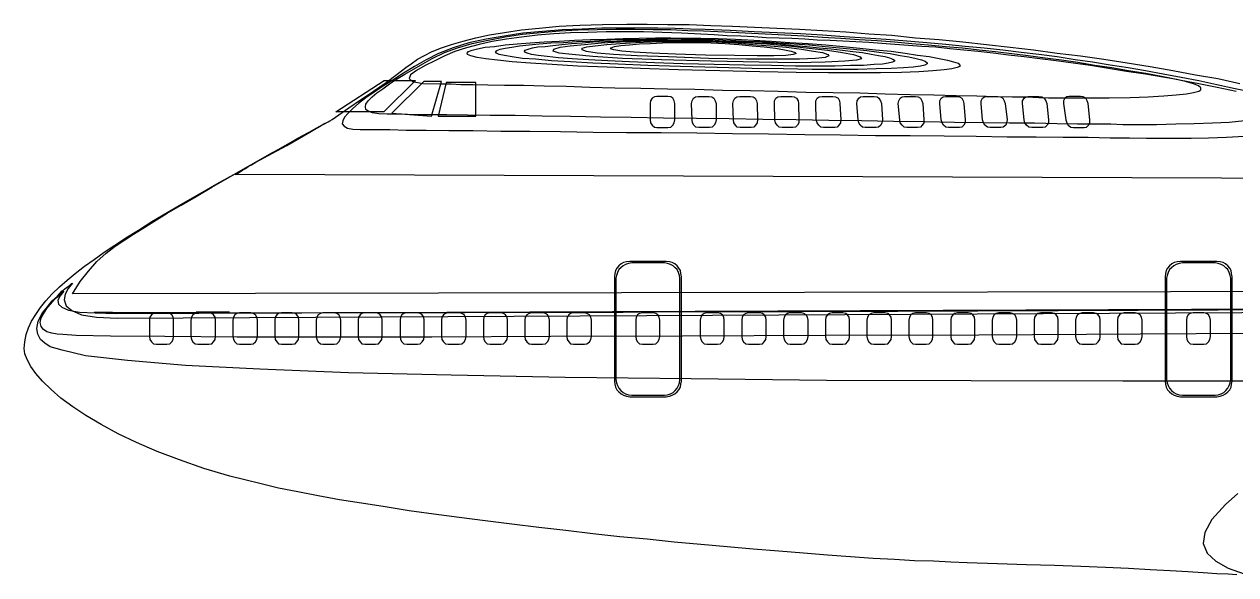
# Model space of a CAD drawing. Extents: x 895 to 2905, y -3 to 221.
# Drawn here: x 1925.2 to 2180.8, y 3.9 to 120.2 of the extents above; entities that cross this region are included whole.
import ezdxf

# ---------------------------------------------------------------- set-up
doc = ezdxf.new("R2010")
doc.units = 0
doc.header["$MEASUREMENT"] = 0
doc.layers.get('0').update_dxf_attribs({"linetype": 'CONTINUOUS'})

msp = doc.modelspace()

# ---------------------------------------------------------------- linework, layer by layer
at = {"linetype": 'Continuous'}
for points in [[(2181.05, 3.95), (2179.23, 4.05), (2176.79, 4.15), (2173.94, 4.35), (2170.69, 4.56), (2166.93, 4.76), (2162.76, 4.96), (2158.19, 5.27), (2153.31, 5.47), (2148.12, 5.67), (2142.53, 5.88), (2136.64, 6.08), (2130.54, 6.28), (2124.13, 6.49), (2120.68, 6.59), (2117.02, 6.79), (2113.06, 6.89), (2108.79, 7.2), (2104.31, 7.4), (2099.54, 7.71), (2094.66, 8.11), (2089.58, 8.52), (2084.39, 8.93), (2079.01, 9.33), (2073.52, 9.84), (2067.93, 10.35), (2062.34, 10.86), (2056.65, 11.47), (2050.85, 11.97), (2045.16, 12.59), (2039.47, 13.3), (2033.78, 13.91), (2028.09, 14.62), (2022.49, 15.33), (2017.01, 16.04), (2011.62, 16.75), (2006.44, 17.47), (2001.35, 18.28), (1996.37, 19.09), (1991.7, 19.8), (1987.23, 20.61), (1982.96, 21.43), (1978.89, 22.24), (1975.23, 23.16), (1971.78, 23.97), (1968.63, 24.78), (1963.14, 26.41), (1957.95, 28.24), (1953.28, 29.97), (1948.91, 31.9), (1945.05, 33.73), (1941.49, 35.66), (1938.24, 37.59), (1935.49, 39.42), (1932.95, 41.25), (1930.92, 43.08), (1929.09, 44.81), (1927.67, 46.43), (1926.65, 47.96), (1925.83, 49.38), (1925.33, 50.6), (1925.23, 51.72), (1925.33, 53.14), (1925.63, 54.67), (1926.14, 56.09), (1926.75, 57.51), (1927.67, 58.93), (1928.68, 60.36), (1929.8, 61.78), (1931.12, 63.3), (1932.65, 64.73), (1934.27, 66.15), (1936, 67.57), (1937.93, 69.1), (1939.96, 70.52), (1942.1, 72.05), (1944.33, 73.57), (1946.67, 75.09), (1949.31, 76.72), (1952.16, 78.55), (1955.41, 80.48), (1958.77, 82.41), (1962.33, 84.45), (1965.88, 86.48), (1969.44, 88.51), (1973, 90.54), (1976.35, 92.37), (1979.4, 94.1), (1982.25, 95.73), (1984.79, 97.05), (1986.82, 98.27), (1988.35, 99.08), (1989.36, 99.59), (1989.67, 99.79), (1990.17, 100.1), (1991.6, 101.11), (1993.73, 102.54), (1996.17, 104.27), (1998.91, 106.09), (2001.56, 107.92), (2003.89, 109.65), (2005.73, 111.07), (2006.84, 111.88), (2008.17, 112.8), (2009.69, 113.61), (2011.31, 114.43), (2013.25, 115.24), (2015.38, 115.95), (2017.82, 116.66), (2020.46, 117.37), (2023.41, 117.98), (2026.56, 118.49), (2030.12, 119), (2033.88, 119.41), (2038.05, 119.81), (2042.42, 120.01), (2047.19, 120.12), (2052.38, 120.22), (2056.65, 120.22), (2061.02, 120.12), (2065.49, 120.12), (2070.06, 119.91), (2074.64, 119.81), (2079.31, 119.61), (2083.99, 119.41), (2088.77, 119.2), (2093.64, 118.9), (2098.52, 118.59), (2103.4, 118.19), (2108.28, 117.88), (2113.26, 117.37), (2118.24, 116.97), (2123.22, 116.46), (2128.2, 115.95), (2133.18, 115.34), (2138.16, 114.83), (2143.14, 114.12), (2148.02, 113.51), (2153, 112.8), (2157.88, 112.09), (2162.76, 111.27), (2167.53, 110.46), (2172.31, 109.55), (2176.99, 108.73), (2181.66, 107.72)], [(1935.39, 63.3), (1937.02, 65.85), (1938.75, 68.08), (1940.57, 70.11), (1942.51, 71.84), (1944.44, 73.37), (1946.47, 74.69), (1948.3, 75.91), (1950.13, 77.03), (1952.57, 78.55), (1955.41, 80.28), (1958.36, 82.01), (1961.51, 83.83), (1964.77, 85.77), (1968.12, 87.7), (1971.37, 89.53), (1974.52, 91.36), (1977.57, 93.09), (1980.42, 94.61), (1982.96, 96.13), (1985.19, 97.35), (1987.13, 98.37), (1988.45, 99.18), (1989.36, 99.59), (1989.67, 99.79), (1990.17, 100.1), (1991.6, 101.11), (1993.73, 102.54), (1996.17, 104.27), (1998.91, 106.09), (2001.56, 107.92), (2003.89, 109.65), (2005.73, 111.07), (2006.84, 111.88), (2008.17, 112.8), (2009.69, 113.61), (2011.31, 114.43), (2013.25, 115.24), (2015.38, 115.95), (2017.82, 116.66), (2020.46, 117.37), (2023.41, 117.98), (2026.56, 118.49), (2030.12, 119), (2033.88, 119.41), (2038.05, 119.81), (2042.42, 120.01), (2047.19, 120.12), (2052.38, 120.22), (2056.65, 120.22), (2061.02, 120.12), (2065.49, 120.12), (2070.06, 119.91), (2074.64, 119.81), (2079.31, 119.61), (2083.99, 119.41), (2088.77, 119.2), (2093.64, 118.9), (2098.52, 118.59), (2103.4, 118.19), (2108.28, 117.88), (2113.26, 117.37), (2118.24, 116.97), (2123.22, 116.46), (2128.2, 115.95), (2133.18, 115.34), (2138.16, 114.83), (2143.14, 114.12), (2148.02, 113.51), (2153, 112.8), (2157.88, 112.09), (2162.76, 111.27), (2167.53, 110.46), (2172.31, 109.55), (2176.99, 108.73), (2181.66, 107.72)], [(1969.75, 88.51), (1970.05, 88.61), (1970.45, 88.81), (1970.86, 89.12), (1971.37, 89.43), (1971.88, 89.73), (1972.49, 90.14), (1973.2, 90.54), (1974.11, 91.05), (1977.57, 92.98), (1980.62, 94.61), (1983.26, 96.13), (1985.5, 97.45), (1987.23, 98.47), (1988.55, 99.18), (1989.36, 99.59), (1989.67, 99.79), (1990.17, 100.1), (1991.6, 101.11), (1993.73, 102.54), (1996.17, 104.27), (1998.91, 106.09), (2001.56, 107.92), (2003.89, 109.65), (2005.73, 111.07), (2006.84, 111.88), (2008.17, 112.8), (2009.69, 113.61), (2011.31, 114.43), (2013.25, 115.24), (2015.38, 115.95), (2017.82, 116.66), (2020.46, 117.37), (2023.41, 117.98), (2026.56, 118.49), (2030.12, 119), (2033.88, 119.41), (2038.05, 119.81), (2042.42, 120.01), (2047.19, 120.12), (2052.38, 120.22), (2056.65, 120.22), (2061.02, 120.12), (2065.49, 120.12), (2070.06, 119.91), (2074.64, 119.81), (2079.31, 119.61), (2083.99, 119.41), (2088.77, 119.2), (2093.64, 118.9), (2098.52, 118.59), (2103.4, 118.19), (2108.28, 117.88), (2113.26, 117.37), (2118.24, 116.97), (2123.22, 116.46), (2128.2, 115.95), (2133.18, 115.34), (2138.16, 114.83), (2143.14, 114.12), (2148.02, 113.51), (2153, 112.8), (2157.88, 112.09), (2162.76, 111.27), (2167.53, 110.46), (2172.31, 109.55), (2176.99, 108.73), (2181.66, 107.72)], [(2184.51, 105.79), (2180.65, 106.6), (2176.79, 107.41), (2173.03, 108.23), (2169.26, 108.94), (2165.5, 109.65), (2161.74, 110.36), (2158.08, 110.97), (2154.32, 111.58), (2150.56, 112.19), (2146.9, 112.7), (2143.14, 113.31), (2139.28, 113.81), (2135.52, 114.22), (2131.66, 114.73), (2127.69, 115.14), (2123.73, 115.54), (2119.66, 115.95), (2115.6, 116.25), (2111.43, 116.66), (2107.06, 116.97), (2102.69, 117.27), (2098.22, 117.57), (2093.64, 117.88), (2088.97, 118.19), (2084.09, 118.39), (2079.21, 118.59), (2074.13, 118.9), (2068.84, 119.1), (2065.79, 119.2), (2062.54, 119.3), (2058.88, 119.41), (2055.12, 119.41), (2051.16, 119.41), (2047.09, 119.41), (2042.93, 119.2), (2038.76, 119), (2034.59, 118.69), (2030.42, 118.29), (2026.46, 117.68), (2022.7, 117.07), (2019.04, 116.25), (2015.69, 115.24), (2012.64, 114.02), (2009.99, 112.7), (2007.55, 111.27), (2005.22, 109.85), (2002.98, 108.43), (2000.95, 107.11), (1999.02, 105.89), (1997.29, 104.67), (1995.77, 103.45), (1994.55, 102.43), (1993.53, 101.42), (1992.82, 100.61), (1992.41, 99.79), (1992.31, 99.18), (1992.71, 98.67), (1993.43, 98.27), (1994.55, 98.07), (1996.07, 97.96), (1997.39, 97.96), (1999.53, 97.96), (2002.37, 97.96), (2005.83, 97.86), (2009.99, 97.86), (2014.77, 97.76), (2019.95, 97.76), (2025.75, 97.66), (2031.85, 97.66), (2038.35, 97.56), (2045.26, 97.45), (2052.28, 97.35), (2059.59, 97.35), (2067.11, 97.25), (2074.64, 97.15), (2082.26, 97.05), (2089.88, 96.95), (2097.41, 96.85), (2104.82, 96.74), (2112.14, 96.74), (2119.26, 96.64), (2126.07, 96.54), (2132.57, 96.44), (2138.67, 96.44), (2144.36, 96.34), (2149.65, 96.34), (2154.32, 96.23), (2158.39, 96.23), (2161.95, 96.13), (2164.69, 96.13), (2166.72, 96.13), (2168.05, 96.13), (2171.4, 96.13), (2175.06, 96.23), (2178.82, 96.34), (2182.58, 96.54)], [(2159.91, 98.98), (2158.79, 98.98), (2156.97, 98.98), (2154.43, 99.08), (2151.27, 99.08), (2147.41, 99.08), (2143.14, 99.18), (2138.37, 99.29), (2133.08, 99.29), (2127.49, 99.39), (2121.49, 99.49), (2115.19, 99.59), (2108.59, 99.69), (2101.88, 99.79), (2094.97, 99.89), (2088.05, 99.99), (2081.04, 100.1), (2073.93, 100.2), (2067.01, 100.3), (2060.1, 100.4), (2053.29, 100.51), (2046.79, 100.61), (2040.49, 100.71), (2034.49, 100.81), (2028.8, 100.91), (2023.51, 100.91), (2018.73, 101.01), (2014.37, 101.11), (2010.6, 101.11), (2007.35, 101.11), (2004.81, 101.21), (2002.88, 101.21), (2001.76, 101.21), (2000.03, 101.32), (1998.71, 101.52), (1997.8, 101.83), (1997.29, 102.23), (1997.19, 102.74), (1997.29, 103.35), (1997.8, 104.06), (1998.61, 104.87), (1999.63, 105.69), (2000.85, 106.6), (2002.27, 107.61), (2003.79, 108.63), (2005.52, 109.65), (2007.45, 110.77), (2009.28, 111.88), (2011.31, 113), (2013.86, 114.22), (2016.6, 115.24), (2019.75, 116.15), (2023.11, 116.87), (2026.66, 117.57), (2030.32, 118.08), (2034.19, 118.49), (2038.15, 118.79), (2042.11, 119), (2046.08, 119.1), (2050.04, 119.2), (2054, 119.2), (2057.87, 119.1), (2061.63, 119.1), (2065.19, 118.9), (2068.54, 118.79), (2073.01, 118.59), (2077.28, 118.39), (2081.55, 118.19), (2085.71, 117.98), (2089.68, 117.78), (2093.64, 117.47), (2097.51, 117.27), (2101.37, 116.97), (2105.13, 116.76), (2108.79, 116.46), (2112.45, 116.15), (2116.01, 115.85), (2119.56, 115.54), (2123.12, 115.24), (2126.68, 114.83), (2130.13, 114.43), (2133.59, 114.02), (2137.04, 113.61), (2140.6, 113.1), (2144.06, 112.7), (2147.51, 112.19), (2151.07, 111.58), (2154.63, 111.07), (2158.19, 110.46), (2161.85, 109.85), (2165.5, 109.14), (2169.26, 108.43), (2173.03, 107.72), (2176.89, 106.9), (2180.85, 106.09)], [(2165.81, 108.94), (2161.74, 109.65), (2157.78, 110.26), (2153.92, 110.87), (2150.15, 111.48), (2146.5, 111.99), (2142.94, 112.49), (2139.48, 112.9), (2136.13, 113.31), (2132.88, 113.71), (2129.63, 114.12), (2126.47, 114.43), (2123.43, 114.73), (2120.48, 115.03), (2117.53, 115.34), (2114.58, 115.54), (2111.73, 115.75), (2108.89, 115.95), (2106.15, 116.15), (2103.4, 116.36), (2100.66, 116.46), (2097.91, 116.66), (2095.27, 116.76), (2092.53, 116.87), (2089.88, 117.07), (2087.14, 117.17), (2084.49, 117.27), (2081.75, 117.37), (2079.11, 117.57), (2076.37, 117.68), (2073.52, 117.78), (2070.77, 117.98), (2067.93, 118.08), (2063.86, 118.29), (2059.8, 118.49), (2055.83, 118.59), (2051.87, 118.59), (2048.01, 118.59), (2044.15, 118.49), (2040.49, 118.39), (2036.93, 118.19), (2033.47, 117.88), (2030.12, 117.47), (2026.97, 117.07), (2023.92, 116.56), (2021.17, 115.95), (2018.53, 115.24), (2016.09, 114.43), (2013.96, 113.51), (2011.82, 112.49), (2009.79, 111.48), (2007.96, 110.46), (2006.74, 109.55), (2006.44, 108.73), (2007.15, 108.12), (2009.28, 107.72), (2013.04, 107.61), (2013.86, 107.61), (2015.28, 107.61), (2017.31, 107.51), (2019.95, 107.51), (2023, 107.41), (2026.56, 107.31), (2030.53, 107.31), (2034.89, 107.21), (2039.57, 107.11), (2044.55, 106.9), (2049.84, 106.8), (2055.33, 106.7), (2060.91, 106.6), (2066.71, 106.5), (2072.5, 106.29), (2078.4, 106.19), (2084.29, 106.09), (2090.09, 105.89), (2095.88, 105.79), (2101.47, 105.69), (2106.86, 105.49), (2112.14, 105.38), (2117.12, 105.28), (2121.8, 105.18), (2126.17, 105.08), (2130.13, 104.98), (2133.69, 104.87), (2136.74, 104.87), (2139.28, 104.77), (2141.31, 104.67), (2142.73, 104.67), (2143.55, 104.67), (2149.14, 104.67), (2154.12, 104.67), (2158.49, 104.77), (2162.35, 104.87), (2165.61, 105.08), (2168.25, 105.28), (2170.38, 105.49), (2171.91, 105.79), (2173.03, 106.09), (2173.43, 106.39), (2173.43, 106.8), (2172.92, 107.21), (2171.91, 107.61), (2170.38, 108.02), (2168.35, 108.53), (2165.81, 108.94)], [(2067.93, 117.27), (2071.59, 117.17), (2075.25, 117.07), (2079.11, 116.87), (2082.87, 116.66), (2086.73, 116.36), (2090.59, 116.15), (2094.35, 115.85), (2098.01, 115.54), (2101.47, 115.14), (2104.82, 114.83), (2108.08, 114.53), (2111.03, 114.12), (2113.67, 113.71), (2116.11, 113.41), (2118.24, 113), (2119.97, 112.59), (2121.29, 112.29), (2122.21, 111.99), (2122.61, 111.58), (2122.61, 111.27), (2122, 111.07), (2120.88, 110.77), (2119.26, 110.56), (2116.92, 110.36), (2113.97, 110.15), (2110.31, 110.05), (2105.84, 109.95), (2100.76, 109.95), (2094.86, 109.95), (2088.05, 110.05), (2080.43, 110.15), (2071.99, 110.36), (2063.15, 110.56), (2055.22, 110.87), (2048.21, 111.17), (2042.01, 111.37), (2036.62, 111.68), (2032.05, 111.99), (2028.19, 112.29), (2025.04, 112.59), (2022.6, 112.9), (2020.77, 113.21), (2019.45, 113.51), (2018.73, 113.81), (2018.63, 114.12), (2018.94, 114.43), (2019.75, 114.73), (2020.87, 115.03), (2022.49, 115.34), (2024.43, 115.54), (2026.66, 115.85), (2029.2, 116.05), (2031.95, 116.25), (2034.89, 116.46), (2038.05, 116.66), (2041.3, 116.87), (2044.65, 116.97), (2048.11, 117.07), (2051.57, 117.17), (2054.92, 117.27), (2058.37, 117.37), (2061.63, 117.37), (2064.88, 117.27), (2067.93, 117.27)], [(2067.93, 117.27), (2071.59, 117.17), (2075.25, 117.07), (2079.11, 116.87), (2082.87, 116.66), (2086.73, 116.36), (2090.59, 116.15), (2094.35, 115.85), (2098.01, 115.54), (2101.47, 115.14), (2104.82, 114.83), (2108.08, 114.53), (2111.03, 114.12), (2113.67, 113.71), (2116.11, 113.41), (2118.24, 113), (2119.97, 112.59), (2121.29, 112.29), (2122.21, 111.99), (2122.61, 111.58), (2122.61, 111.27), (2122, 111.07), (2120.88, 110.77), (2119.26, 110.56), (2116.92, 110.36), (2113.97, 110.15), (2110.31, 110.05), (2105.84, 109.95), (2100.76, 109.95), (2094.86, 109.95), (2088.05, 110.05), (2080.43, 110.15), (2071.99, 110.36), (2063.15, 110.56), (2055.22, 110.87), (2048.21, 111.17), (2042.01, 111.37), (2036.62, 111.68), (2032.05, 111.99), (2028.19, 112.29), (2025.04, 112.59), (2022.6, 112.9), (2020.77, 113.21), (2019.45, 113.51), (2018.73, 113.81), (2018.63, 114.12), (2018.94, 114.43), (2019.75, 114.73), (2020.87, 115.03), (2022.49, 115.34), (2024.43, 115.54), (2026.66, 115.85), (2029.2, 116.05), (2031.95, 116.25), (2034.89, 116.46), (2038.05, 116.66), (2041.3, 116.87), (2044.65, 116.97), (2048.11, 117.07), (2051.57, 117.17), (2054.92, 117.27), (2058.37, 117.37), (2061.63, 117.37), (2064.88, 117.27), (2067.93, 117.27)], [(2071.39, 111.07), (2063.66, 111.27), (2056.75, 111.48), (2050.55, 111.78), (2045.16, 111.99), (2040.49, 112.29), (2036.42, 112.49), (2033.07, 112.8), (2030.32, 113), (2028.19, 113.31), (2026.56, 113.61), (2025.44, 113.81), (2024.83, 114.12), (2024.63, 114.43), (2024.93, 114.63), (2025.65, 114.93), (2026.66, 115.14), (2028.09, 115.34), (2029.71, 115.65), (2031.75, 115.85), (2033.88, 116.05), (2036.32, 116.25), (2038.96, 116.36), (2041.71, 116.56), (2044.55, 116.66), (2047.5, 116.87), (2050.45, 116.97), (2053.49, 116.97), (2056.44, 117.07), (2059.49, 117.07), (2062.34, 117.17), (2065.19, 117.07), (2067.83, 117.07), (2070.98, 116.97), (2074.23, 116.87), (2077.59, 116.66), (2080.94, 116.56), (2084.29, 116.25), (2087.65, 116.05), (2090.9, 115.85), (2094.15, 115.54), (2097.2, 115.24), (2100.15, 114.93), (2102.99, 114.63), (2105.53, 114.32), (2107.87, 114.02), (2110.01, 113.61), (2111.84, 113.31), (2113.36, 113), (2114.48, 112.7), (2115.29, 112.39), (2115.7, 112.09), (2115.7, 111.88), (2115.19, 111.58), (2114.28, 111.37), (2112.75, 111.17), (2110.72, 110.97), (2108.08, 110.87), (2104.93, 110.77), (2101.06, 110.67), (2096.59, 110.67), (2091.41, 110.67), (2085.41, 110.77), (2078.81, 110.87), (2071.39, 111.07)], [(2070.77, 111.68), (2064.17, 111.88), (2058.17, 112.09), (2052.89, 112.29), (2048.31, 112.49), (2044.25, 112.7), (2040.79, 112.9), (2037.95, 113.1), (2035.51, 113.41), (2033.67, 113.61), (2032.25, 113.81), (2031.34, 114.12), (2030.83, 114.32), (2030.73, 114.53), (2030.93, 114.73), (2031.54, 114.93), (2032.46, 115.24), (2033.57, 115.44), (2035.1, 115.54), (2036.73, 115.75), (2038.66, 115.95), (2040.69, 116.15), (2042.93, 116.25), (2045.26, 116.46), (2047.7, 116.56), (2050.24, 116.66), (2052.79, 116.76), (2055.43, 116.76), (2057.97, 116.87), (2060.51, 116.87), (2063.05, 116.87), (2065.49, 116.87), (2067.73, 116.87), (2070.47, 116.76), (2073.21, 116.66), (2076.06, 116.56), (2079.01, 116.36), (2081.85, 116.25), (2084.7, 116.05), (2087.55, 115.75), (2090.29, 115.54), (2092.93, 115.24), (2095.47, 115.03), (2097.81, 114.73), (2100.05, 114.43), (2102.08, 114.22), (2103.91, 113.92), (2105.43, 113.61), (2106.75, 113.41), (2107.77, 113.1), (2108.48, 112.8), (2108.79, 112.59), (2108.79, 112.39), (2108.38, 112.19), (2107.47, 111.99), (2106.25, 111.78), (2104.52, 111.68), (2102.28, 111.48), (2099.54, 111.48), (2096.19, 111.37), (2092.32, 111.37), (2087.95, 111.37), (2082.87, 111.48), (2077.18, 111.58), (2070.77, 111.68)], [(2070.17, 112.39), (2059.69, 112.7), (2051.46, 113), (2045.16, 113.41), (2040.79, 113.81), (2038.05, 114.12), (2036.83, 114.53), (2036.93, 114.93), (2038.25, 115.34), (2040.39, 115.65), (2043.43, 115.95), (2046.99, 116.25), (2050.95, 116.46), (2055.22, 116.66), (2059.49, 116.76), (2063.76, 116.76), (2067.62, 116.76), (2072.2, 116.56), (2076.97, 116.36), (2081.85, 116.05), (2086.43, 115.65), (2090.8, 115.14), (2094.66, 114.73), (2097.81, 114.22), (2100.15, 113.81), (2101.57, 113.31), (2101.88, 112.9), (2100.76, 112.59), (2098.32, 112.39), (2094.15, 112.19), (2088.15, 112.09), (2080.23, 112.19), (2070.17, 112.39)], [(2069.55, 113), (2061.12, 113.31), (2054.51, 113.51), (2049.53, 113.81), (2046.08, 114.12), (2043.84, 114.43), (2042.93, 114.83), (2042.93, 115.14), (2043.94, 115.44), (2045.67, 115.65), (2048.11, 115.95), (2050.95, 116.15), (2054.21, 116.36), (2057.56, 116.46), (2061.02, 116.56), (2064.37, 116.56), (2067.52, 116.56), (2071.18, 116.46), (2075.04, 116.25), (2078.91, 115.95), (2082.57, 115.65), (2086.02, 115.34), (2089.17, 114.93), (2091.71, 114.53), (2093.64, 114.22), (2094.76, 113.81), (2094.97, 113.51), (2094.15, 113.21), (2092.12, 113), (2088.77, 112.8), (2083.99, 112.8), (2077.59, 112.8), (2069.55, 113)], [(2067.42, 116.36), (2070.17, 116.25), (2073.11, 116.15), (2075.96, 115.95), (2078.81, 115.65), (2081.35, 115.44), (2083.68, 115.14), (2085.61, 114.83), (2087.04, 114.53), (2087.85, 114.22), (2088.05, 114.02), (2087.44, 113.81), (2085.92, 113.61), (2083.38, 113.51), (2079.82, 113.51), (2075.04, 113.61), (2068.95, 113.71), (2062.64, 113.92), (2057.66, 114.12), (2053.9, 114.32), (2051.26, 114.53), (2049.63, 114.83), (2048.92, 115.03), (2049.02, 115.24), (2049.73, 115.54), (2051.06, 115.75), (2052.89, 115.85), (2055.02, 116.05), (2057.36, 116.15), (2059.9, 116.25), (2062.54, 116.36), (2065.08, 116.36), (2067.42, 116.36)], [(2001.15, 108.33), (2007.76, 108.33), (2001.05, 101.72), (1990.99, 101.72), (2001.15, 108.33)], [(2009.49, 108.12), (2002.78, 101.42), (2011.11, 100.81), (2013.25, 108.12), (2009.49, 108.12)], [(2014.26, 107.92), (2012.53, 100.81), (2020.46, 100.81), (2020.46, 107.92), (2014.26, 107.92)], [(2061.02, 98.37), (2061.63, 98.47), (2062.03, 98.88), (2062.34, 99.39), (2062.44, 99.99), (2062.44, 103.45), (2062.34, 104.06), (2062.03, 104.57), (2061.63, 104.87), (2061.02, 104.98), (2058.68, 104.98), (2058.17, 104.87), (2057.66, 104.57), (2057.36, 104.06), (2057.26, 103.45), (2057.26, 99.99), (2057.36, 99.39), (2057.66, 98.88), (2058.17, 98.47), (2058.68, 98.37), (2061.02, 98.37)], [(2071.18, 99.99), (2071.08, 99.39), (2070.77, 98.88), (2070.37, 98.47), (2069.76, 98.37), (2067.52, 98.37), (2066.91, 98.47), (2066.51, 98.88), (2066.2, 99.39), (2066.1, 99.99), (2066, 103.45), (2066.1, 104.06), (2066.41, 104.57), (2066.81, 104.87), (2067.42, 104.98), (2069.66, 104.98), (2070.27, 104.87), (2070.67, 104.57), (2070.98, 104.06), (2071.18, 103.45), (2071.18, 99.99)], [(2079.92, 99.99), (2079.82, 99.39), (2079.51, 98.88), (2079.11, 98.47), (2078.6, 98.37), (2076.26, 98.37), (2075.65, 98.47), (2075.25, 98.88), (2074.94, 99.39), (2074.84, 99.99), (2074.74, 103.45), (2074.84, 104.06), (2075.15, 104.57), (2075.55, 104.87), (2076.16, 104.98), (2078.4, 104.98), (2079.01, 104.87), (2079.41, 104.57), (2079.72, 104.06), (2079.82, 103.45), (2079.92, 99.99)], [(2088.66, 99.99), (2088.66, 99.39), (2088.36, 98.88), (2087.95, 98.47), (2087.34, 98.37), (2085.11, 98.37), (2084.49, 98.47), (2084.09, 98.88), (2083.68, 99.39), (2083.58, 99.99), (2083.48, 103.45), (2083.48, 104.06), (2083.79, 104.57), (2084.19, 104.87), (2084.8, 104.98), (2087.14, 104.98), (2087.65, 104.87), (2088.15, 104.57), (2088.46, 104.06), (2088.56, 103.45), (2088.66, 99.99)], [(2097.51, 99.99), (2097.41, 99.39), (2097.1, 98.88), (2096.69, 98.47), (2096.19, 98.37), (2093.85, 98.37), (2093.24, 98.47), (2092.83, 98.88), (2092.53, 99.39), (2092.32, 99.99), (2092.22, 103.45), (2092.22, 104.06), (2092.53, 104.57), (2092.93, 104.87), (2093.54, 104.98), (2095.78, 104.98), (2096.39, 104.87), (2096.9, 104.57), (2097.2, 104.06), (2097.3, 103.45), (2097.51, 99.99)], [(2106.25, 99.99), (2106.15, 99.39), (2105.94, 98.88), (2105.43, 98.47), (2104.93, 98.37), (2102.59, 98.37), (2102.08, 98.47), (2101.57, 98.88), (2101.27, 99.39), (2101.17, 99.99), (2100.86, 103.45), (2100.96, 104.06), (2101.27, 104.57), (2101.67, 104.87), (2102.18, 104.98), (2104.52, 104.98), (2105.13, 104.87), (2105.53, 104.57), (2105.84, 104.06), (2106.04, 103.45), (2106.25, 99.99)], [(2114.99, 99.99), (2114.99, 99.39), (2114.68, 98.88), (2114.28, 98.47), (2113.67, 98.37), (2111.43, 98.37), (2110.82, 98.47), (2110.41, 98.88), (2110.01, 99.39), (2109.91, 99.99), (2109.6, 103.45), (2109.7, 104.06), (2110.01, 104.57), (2110.41, 104.87), (2110.92, 104.98), (2113.26, 104.98), (2113.77, 104.87), (2114.28, 104.57), (2114.58, 104.06), (2114.79, 103.45), (2114.99, 99.99)], [(2123.73, 99.99), (2123.73, 99.39), (2123.43, 98.88), (2123.02, 98.47), (2122.51, 98.37), (2120.17, 98.37), (2119.66, 98.47), (2119.15, 98.88), (2118.85, 99.39), (2118.65, 99.99), (2118.34, 103.45), (2118.34, 104.06), (2118.65, 104.57), (2119.05, 104.87), (2119.66, 104.98), (2121.9, 104.98), (2122.51, 104.87), (2123.02, 104.57), (2123.32, 104.06), (2123.43, 103.45), (2123.73, 99.99)], [(2132.57, 99.99), (2132.47, 99.39), (2132.27, 98.88), (2131.76, 98.47), (2131.25, 98.37), (2129.01, 98.37), (2128.41, 98.47), (2127.9, 98.88), (2127.59, 99.39), (2127.39, 99.99), (2127.08, 103.45), (2127.08, 104.06), (2127.39, 104.57), (2127.79, 104.87), (2128.3, 104.98), (2130.64, 104.98), (2131.15, 104.87), (2131.66, 104.57), (2131.96, 104.06), (2132.17, 103.45), (2132.57, 99.99)], [(2141.31, 99.99), (2141.31, 99.39), (2141.01, 98.88), (2140.6, 98.47), (2140.09, 98.37), (2137.75, 98.37), (2137.15, 98.47), (2136.64, 98.88), (2136.33, 99.39), (2136.13, 99.99), (2135.83, 103.45), (2135.83, 104.06), (2136.13, 104.57), (2136.53, 104.87), (2137.04, 104.98), (2139.28, 104.98), (2139.89, 104.87), (2140.4, 104.57), (2140.7, 104.06), (2140.91, 103.45), (2141.31, 99.99)], [(2148.83, 98.37), (2149.34, 98.47), (2149.75, 98.88), (2150.05, 99.39), (2150.05, 99.99), (2149.65, 103.45), (2149.44, 104.06), (2149.14, 104.57), (2148.63, 104.87), (2148.02, 104.98), (2145.68, 104.98), (2145.17, 104.87), (2144.77, 104.57), (2144.46, 104.06), (2144.46, 103.45), (2144.97, 99.99), (2145.17, 99.39), (2145.48, 98.88), (2145.99, 98.47), (2146.6, 98.37), (2148.83, 98.37)], [(2182.68, 99.79), (2179.43, 99.49), (2175.87, 99.29), (2172.01, 99.18), (2168.15, 99.08), (2164.08, 98.98), (2159.91, 98.98)], [(2537.1, 86.4), (1969.75, 88.51)], [(2063.86, 54.87), (2063.86, 66.86), (2063.76, 67.57), (2063.66, 68.18), (2063.35, 68.69), (2062.95, 69.2), (2062.44, 69.61), (2061.93, 69.91), (2061.32, 70.01), (2060.61, 70.11), (2052.99, 70.11), (2052.28, 70.01), (2051.67, 69.91), (2051.16, 69.61), (2050.65, 69.2), (2050.24, 68.69), (2049.94, 68.18), (2049.84, 67.57), (2049.73, 66.86), (2049.73, 54.87)], [(2063.56, 54.87), (2063.56, 66.56), (2063.46, 67.17), (2063.25, 67.78), (2062.95, 68.39), (2062.54, 68.79), (2062.13, 69.2), (2061.53, 69.5), (2060.91, 69.71), (2060.31, 69.81), (2053.39, 69.81), (2052.68, 69.71), (2052.07, 69.5), (2051.57, 69.2), (2051.06, 68.79), (2050.65, 68.39), (2050.35, 67.78), (2050.14, 67.17), (2050.04, 66.56), (2050.04, 54.67)], [(2180.04, 54.87), (2180.04, 66.86), (2179.93, 67.57), (2179.83, 68.18), (2179.53, 68.69), (2179.12, 69.2), (2178.61, 69.61), (2178.11, 69.91), (2177.5, 70.01), (2176.79, 70.11), (2169.16, 70.11), (2168.45, 70.01), (2167.84, 69.91), (2167.33, 69.61), (2166.83, 69.2), (2166.42, 68.69), (2166.11, 68.18), (2166.01, 67.57), (2165.91, 66.86), (2165.91, 54.87)], [(2179.73, 54.87), (2179.73, 66.56), (2179.63, 67.17), (2179.43, 67.78), (2179.12, 68.39), (2178.72, 68.79), (2178.31, 69.2), (2177.7, 69.5), (2177.09, 69.71), (2176.48, 69.81), (2169.57, 69.81), (2168.86, 69.71), (2168.25, 69.5), (2167.74, 69.2), (2167.23, 68.79), (2166.83, 68.39), (2166.52, 67.78), (2166.32, 67.17), (2166.21, 66.56), (2166.21, 54.67)], [(2190.3, 44.81), (2156.97, 44.81), (2124.95, 44.91), (2094.46, 45.01), (2065.89, 45.31), (2039.37, 45.62), (2015.28, 46.13), (1993.63, 46.63), (1974.93, 47.35), (1959.27, 48.16), (1946.98, 49.17), (1938.13, 50.19), (1933.25, 51.41), (1931.93, 51.72), (1930.71, 52.12), (1929.6, 52.83), (1928.68, 53.65), (1928.07, 54.77), (1927.87, 55.99), (1928.17, 57.51), (1929.09, 59.24), (1930.11, 60.56), (1931.12, 61.78), (1932.24, 62.79), (1933.15, 63.81), (1934.07, 64.52), (1934.78, 65.03), (1935.19, 65.44), (1935.39, 65.54)], [(1935.39, 65.54), (1934.47, 64.42), (1933.87, 63.2), (1933.66, 61.98), (1934.07, 60.76), (1935.29, 59.75), (1937.32, 58.83), (1940.47, 58.32), (1944.84, 58.12), (2377.39, 60.29)], [(2398.64, 64.11), (1935.39, 63.3)], [(2196.1, 54.97), (2160.63, 54.77), (2126.57, 54.56), (2094.25, 54.46), (2064.07, 54.36), (2036.32, 54.26), (2011.21, 54.16), (1989.06, 54.16), (1970.15, 54.16), (1954.91, 54.26), (1943.42, 54.36), (1936.2, 54.46), (1933.36, 54.67), (1932.14, 54.77), (1931.02, 54.97), (1930, 55.27), (1929.29, 55.78), (1928.78, 56.39), (1928.58, 57.21), (1928.78, 58.22), (1929.49, 59.44), (1930.11, 60.36), (1930.82, 61.17), (1931.53, 61.98), (1932.14, 62.59), (1932.75, 63.1), (1933.15, 63.51), (1933.46, 63.71), (1933.56, 63.81)], [(1933.56, 63.81), (1932.75, 62.79), (1932.34, 61.88), (1932.44, 61.07), (1933.15, 60.46), (1934.58, 59.85), (1936.91, 59.44), (1940.17, 59.24), (1944.64, 59.14), (2380.8, 60.9)], [(1943.83, 59.34), (1943.73, 59.34), (1943.32, 59.34), (1942.81, 59.34), (1942.2, 59.34), (1941.59, 59.34), (1940.88, 59.34), (1940.37, 59.34), (1939.96, 59.34)], [(1943.11, 59.34), (1943.52, 59.34), (1944.13, 59.34), (1944.84, 59.34), (1945.55, 59.34), (1946.27, 59.34), (1946.87, 59.34), (1947.28, 59.34), (1947.38, 59.34)], [(1946.16, 59.34), (1946.57, 59.34), (1947.28, 59.34), (1947.99, 59.34), (1948.81, 59.34), (1949.62, 59.34), (1950.23, 59.34), (1950.64, 59.34), (1950.84, 59.34)], [(1949.21, 59.34), (1949.72, 59.34), (1950.43, 59.34), (1951.25, 59.34), (1952.16, 59.34), (1952.97, 59.34), (1953.69, 59.34), (1954.19, 59.34), (1954.4, 59.34)], [(1955.31, 52.63), (1955.92, 52.73), (1956.33, 53.14), (1956.63, 53.65), (1956.73, 54.26), (1956.73, 57.71), (1956.63, 58.32), (1956.33, 58.83), (1955.92, 59.14), (1955.31, 59.24), (1953.07, 59.24), (1952.47, 59.14), (1952.06, 58.83), (1951.75, 58.32), (1951.65, 57.71), (1951.65, 54.26), (1951.75, 53.65), (1952.06, 53.14), (1952.47, 52.73), (1953.07, 52.63), (1955.31, 52.63)], [(1952.26, 59.34), (1952.77, 59.34), (1953.58, 59.34), (1954.5, 59.34), (1955.51, 59.34), (1956.43, 59.24), (1957.24, 59.24), (1957.75, 59.24), (1957.95, 59.24)], [(1955.31, 59.34), (1955.92, 59.34), (1956.73, 59.34), (1957.75, 59.34), (1958.77, 59.34), (1959.78, 59.24), (1960.6, 59.24), (1961.21, 59.24), (1961.41, 59.24)], [(1958.46, 59.34), (1959.07, 59.34), (1959.99, 59.34), (1961, 59.34), (1962.12, 59.34), (1963.24, 59.24), (1964.15, 59.24), (1964.77, 59.24), (1964.97, 59.24)], [(1964.15, 52.63), (1964.77, 52.73), (1965.17, 53.14), (1965.47, 53.65), (1965.58, 54.26), (1965.58, 57.71), (1965.47, 58.32), (1965.17, 58.83), (1964.77, 59.14), (1964.15, 59.24), (1961.82, 59.24), (1961.31, 59.14), (1960.8, 58.83), (1960.49, 58.32), (1960.39, 57.71), (1960.39, 54.26), (1960.49, 53.65), (1960.8, 53.14), (1961.31, 52.73), (1961.82, 52.63), (1964.15, 52.63)], [(1968.53, 59.44), (1968.32, 59.44), (1967.61, 59.44), (1966.59, 59.44), (1965.47, 59.44), (1964.25, 59.44), (1963.14, 59.44), (1962.12, 59.44), (1961.51, 59.44)], [(1965.17, 59.24), (1965.78, 59.24), (1967.2, 59.24), (1969.24, 59.24), (1971.98, 59.24), (1975.44, 59.24), (1979.3, 59.24), (1983.77, 59.24), (1988.65, 59.34), (1993.93, 59.34), (1999.63, 59.34), (2005.62, 59.34), (2011.82, 59.34), (2018.23, 59.34), (2024.83, 59.44), (2031.44, 59.44), (2038.15, 59.44), (2044.86, 59.44), (2051.57, 59.44), (2058.07, 59.54), (2064.47, 59.54), (2070.57, 59.54), (2076.47, 59.54), (2082.06, 59.54), (2087.24, 59.54), (2092.02, 59.65), (2096.39, 59.65), (2100.15, 59.65), (2103.4, 59.65), (2105.94, 59.65), (2107.87, 59.65), (2109.09, 59.65), (2109.5, 59.65), (2379.9, 60.74)], [(1973, 52.63), (1973.51, 52.73), (1974.01, 53.14), (1974.32, 53.65), (1974.42, 54.26), (1974.42, 57.71), (1974.32, 58.32), (1974.01, 58.83), (1973.51, 59.14), (1973, 59.24), (1970.66, 59.24), (1970.05, 59.14), (1969.64, 58.83), (1969.34, 58.32), (1969.24, 57.71), (1969.24, 54.26), (1969.34, 53.65), (1969.64, 53.14), (1970.05, 52.73), (1970.66, 52.63), (1973, 52.63)], [(1981.74, 52.63), (1982.35, 52.73), (1982.75, 53.14), (1983.06, 53.65), (1983.16, 54.26), (1983.16, 57.71), (1983.06, 58.32), (1982.75, 58.83), (1982.35, 59.14), (1981.74, 59.24), (1979.5, 59.24), (1978.89, 59.14), (1978.49, 58.83), (1978.18, 58.32), (1978.08, 57.71), (1978.08, 54.26), (1978.18, 53.65), (1978.49, 53.14), (1978.89, 52.73), (1979.5, 52.63), (1981.74, 52.63)], [(1990.58, 52.63), (1991.19, 52.73), (1991.6, 53.14), (1991.9, 53.65), (1992, 54.26), (1992, 57.71), (1991.9, 58.32), (1991.6, 58.83), (1991.19, 59.14), (1990.58, 59.24), (1988.24, 59.24), (1987.73, 59.14), (1987.23, 58.83), (1986.92, 58.32), (1986.82, 57.71), (1986.82, 54.26), (1986.92, 53.65), (1987.23, 53.14), (1987.73, 52.73), (1988.24, 52.63), (1990.58, 52.63)], [(1999.32, 52.63), (1999.93, 52.73), (2000.34, 53.14), (2000.64, 53.65), (2000.75, 54.26), (2000.75, 57.71), (2000.64, 58.32), (2000.34, 58.83), (1999.93, 59.14), (1999.32, 59.24), (1997.09, 59.24), (1996.47, 59.14), (1996.07, 58.83), (1995.77, 58.32), (1995.66, 57.71), (1995.66, 54.26), (1995.77, 53.65), (1996.07, 53.14), (1996.47, 52.73), (1997.09, 52.63), (1999.32, 52.63)], [(2008.17, 52.63), (2008.77, 52.73), (2009.18, 53.14), (2009.49, 53.65), (2009.59, 54.26), (2009.59, 57.71), (2009.49, 58.32), (2009.18, 58.83), (2008.77, 59.14), (2008.17, 59.24), (2005.93, 59.24), (2005.32, 59.14), (2004.91, 58.83), (2004.61, 58.32), (2004.51, 57.71), (2004.51, 54.26), (2004.61, 53.65), (2004.91, 53.14), (2005.32, 52.73), (2005.93, 52.63), (2008.17, 52.63)], [(2017.01, 52.63), (2017.51, 52.73), (2018.02, 53.14), (2018.33, 53.65), (2018.43, 54.26), (2018.43, 57.71), (2018.33, 58.32), (2018.02, 58.83), (2017.51, 59.14), (2017.01, 59.24), (2014.67, 59.24), (2014.06, 59.14), (2013.65, 58.83), (2013.35, 58.32), (2013.25, 57.71), (2013.25, 54.26), (2013.35, 53.65), (2013.65, 53.14), (2014.06, 52.73), (2014.67, 52.63), (2017.01, 52.63)], [(2025.75, 52.63), (2026.36, 52.73), (2026.77, 53.14), (2027.07, 53.65), (2027.17, 54.26), (2027.17, 57.71), (2027.07, 58.32), (2026.77, 58.83), (2026.36, 59.14), (2025.75, 59.24), (2023.51, 59.24), (2022.9, 59.14), (2022.49, 58.83), (2022.19, 58.32), (2022.09, 57.71), (2022.09, 54.26), (2022.19, 53.65), (2022.49, 53.14), (2022.9, 52.73), (2023.51, 52.63), (2025.75, 52.63)], [(2034.59, 52.63), (2035.2, 52.73), (2035.61, 53.14), (2035.91, 53.65), (2036.01, 54.26), (2036.01, 57.71), (2035.91, 58.32), (2035.61, 58.83), (2035.2, 59.14), (2034.59, 59.24), (2032.25, 59.24), (2031.75, 59.14), (2031.24, 58.83), (2030.93, 58.32), (2030.83, 57.71), (2030.83, 54.26), (2030.93, 53.65), (2031.24, 53.14), (2031.75, 52.73), (2032.25, 52.63), (2034.59, 52.63)], [(2043.43, 52.63), (2043.94, 52.73), (2044.45, 53.14), (2044.75, 53.65), (2044.86, 54.26), (2044.86, 57.71), (2044.75, 58.32), (2044.45, 58.83), (2043.94, 59.14), (2043.43, 59.24), (2041.09, 59.24), (2040.49, 59.14), (2040.08, 58.83), (2039.77, 58.32), (2039.67, 57.71), (2039.67, 54.26), (2039.77, 53.65), (2040.08, 53.14), (2040.49, 52.73), (2041.09, 52.63), (2043.43, 52.63)], [(2057.87, 52.63), (2058.48, 52.73), (2058.88, 53.14), (2059.19, 53.65), (2059.29, 54.26), (2059.29, 57.71), (2059.19, 58.32), (2058.88, 58.83), (2058.48, 59.14), (2057.87, 59.24), (2055.63, 59.24), (2055.02, 59.14), (2054.61, 58.83), (2054.31, 58.32), (2054.21, 57.71), (2054.21, 54.26), (2054.31, 53.65), (2054.61, 53.14), (2055.02, 52.73), (2055.63, 52.63), (2057.87, 52.63)], [(2071.49, 52.63), (2072.09, 52.73), (2072.5, 53.14), (2072.81, 53.65), (2072.91, 54.26), (2072.91, 57.71), (2072.81, 58.32), (2072.5, 58.83), (2072.09, 59.14), (2071.49, 59.24), (2069.25, 59.24), (2068.64, 59.14), (2068.23, 58.83), (2067.93, 58.32), (2067.83, 57.71), (2067.83, 54.26), (2067.93, 53.65), (2068.23, 53.14), (2068.64, 52.73), (2069.25, 52.63), (2071.49, 52.63)], [(2080.33, 52.63), (2080.94, 52.73), (2081.35, 53.14), (2081.65, 53.65), (2081.75, 54.26), (2081.75, 57.71), (2081.65, 58.32), (2081.35, 58.83), (2080.94, 59.14), (2080.33, 59.24), (2077.99, 59.24), (2077.48, 59.14), (2076.97, 58.83), (2076.67, 58.32), (2076.57, 57.71), (2076.57, 54.26), (2076.67, 53.65), (2076.97, 53.14), (2077.48, 52.73), (2077.99, 52.63), (2080.33, 52.63)], [(2089.17, 52.63), (2089.68, 52.73), (2090.19, 53.14), (2090.49, 53.65), (2090.59, 54.26), (2090.59, 57.71), (2090.49, 58.32), (2090.19, 58.83), (2089.68, 59.14), (2089.17, 59.24), (2086.83, 59.24), (2086.22, 59.14), (2085.82, 58.83), (2085.51, 58.32), (2085.41, 57.71), (2085.41, 54.26), (2085.51, 53.65), (2085.82, 53.14), (2086.22, 52.73), (2086.83, 52.63), (2089.17, 52.63)], [(2097.91, 52.63), (2098.52, 52.73), (2098.93, 53.14), (2099.23, 53.65), (2099.33, 54.26), (2099.33, 57.71), (2099.23, 58.32), (2098.93, 58.83), (2098.52, 59.14), (2097.91, 59.24), (2095.68, 59.24), (2095.07, 59.14), (2094.66, 58.83), (2094.35, 58.32), (2094.25, 57.71), (2094.25, 54.26), (2094.35, 53.65), (2094.66, 53.14), (2095.07, 52.73), (2095.68, 52.63), (2097.91, 52.63)], [(2106.75, 52.63), (2107.37, 52.73), (2107.77, 53.14), (2108.08, 53.65), (2108.18, 54.26), (2108.18, 57.71), (2108.08, 58.32), (2107.77, 58.83), (2107.37, 59.14), (2106.75, 59.24), (2104.42, 59.24), (2103.91, 59.14), (2103.4, 58.83), (2103.1, 58.32), (2102.99, 57.71), (2102.99, 54.26), (2103.1, 53.65), (2103.4, 53.14), (2103.91, 52.73), (2104.42, 52.63), (2106.75, 52.63)], [(2115.5, 52.63), (2116.11, 52.73), (2116.51, 53.14), (2116.82, 53.65), (2116.92, 54.26), (2116.92, 57.71), (2116.82, 58.32), (2116.51, 58.83), (2116.11, 59.14), (2115.5, 59.24), (2113.26, 59.24), (2112.65, 59.14), (2112.24, 58.83), (2111.94, 58.32), (2111.84, 57.71), (2111.84, 54.26), (2111.94, 53.65), (2112.24, 53.14), (2112.65, 52.73), (2113.26, 52.63), (2115.5, 52.63)], [(2124.34, 52.63), (2124.95, 52.73), (2125.35, 53.14), (2125.66, 53.65), (2125.76, 54.26), (2125.76, 57.71), (2125.66, 58.32), (2125.35, 58.83), (2124.95, 59.14), (2124.34, 59.24), (2122.1, 59.24), (2121.49, 59.14), (2121.09, 58.83), (2120.78, 58.32), (2120.68, 57.71), (2120.68, 54.26), (2120.78, 53.65), (2121.09, 53.14), (2121.49, 52.73), (2122.1, 52.63), (2124.34, 52.63)], [(2133.18, 52.63), (2133.69, 52.73), (2134.2, 53.14), (2134.5, 53.65), (2134.61, 54.26), (2134.61, 57.71), (2134.5, 58.32), (2134.2, 58.83), (2133.69, 59.14), (2133.18, 59.24), (2130.84, 59.24), (2130.23, 59.14), (2129.83, 58.83), (2129.52, 58.32), (2129.42, 57.71), (2129.42, 54.26), (2129.52, 53.65), (2129.83, 53.14), (2130.23, 52.73), (2130.84, 52.63), (2133.18, 52.63)], [(2141.92, 52.63), (2142.53, 52.73), (2142.94, 53.14), (2143.24, 53.65), (2143.35, 54.26), (2143.35, 57.71), (2143.24, 58.32), (2142.94, 58.83), (2142.53, 59.14), (2141.92, 59.24), (2139.69, 59.24), (2139.08, 59.14), (2138.67, 58.83), (2138.37, 58.32), (2138.26, 57.71), (2138.26, 54.26), (2138.37, 53.65), (2138.67, 53.14), (2139.08, 52.73), (2139.69, 52.63), (2141.92, 52.63)], [(2150.77, 52.63), (2151.37, 52.73), (2151.78, 53.14), (2152.09, 53.65), (2152.19, 54.26), (2152.19, 57.71), (2152.09, 58.32), (2151.78, 58.83), (2151.37, 59.14), (2150.77, 59.24), (2148.43, 59.24), (2147.92, 59.14), (2147.41, 58.83), (2147.11, 58.32), (2147.01, 57.71), (2147.01, 54.26), (2147.11, 53.65), (2147.41, 53.14), (2147.92, 52.73), (2148.43, 52.63), (2150.77, 52.63)], [(2159.61, 52.63), (2160.12, 52.73), (2160.63, 53.14), (2160.93, 53.65), (2161.03, 54.26), (2161.03, 57.71), (2160.93, 58.32), (2160.63, 58.83), (2160.12, 59.14), (2159.61, 59.24), (2157.27, 59.24), (2156.66, 59.14), (2156.25, 58.83), (2155.95, 58.32), (2155.85, 57.71), (2155.85, 54.26), (2155.95, 53.65), (2156.25, 53.14), (2156.66, 52.73), (2157.27, 52.63), (2159.61, 52.63)], [(2174.04, 52.63), (2174.65, 52.73), (2175.06, 53.14), (2175.36, 53.65), (2175.46, 54.26), (2175.46, 57.71), (2175.36, 58.32), (2175.06, 58.83), (2174.65, 59.14), (2174.04, 59.24), (2171.81, 59.24), (2171.19, 59.14), (2170.79, 58.83), (2170.48, 58.32), (2170.38, 57.71), (2170.38, 54.26), (2170.48, 53.65), (2170.79, 53.14), (2171.19, 52.73), (2171.81, 52.63), (2174.04, 52.63)], [(2049.73, 54.87), (2049.73, 44.81), (2049.84, 44.19), (2049.94, 43.59), (2050.24, 42.97), (2050.65, 42.57), (2051.16, 42.16), (2051.67, 41.86), (2052.28, 41.65), (2052.99, 41.55), (2060.61, 41.55), (2061.32, 41.65), (2061.93, 41.86), (2062.44, 42.16), (2062.95, 42.57), (2063.35, 42.97), (2063.66, 43.59), (2063.76, 44.19), (2063.86, 44.81), (2063.86, 54.87)], [(2050.04, 54.67), (2050.04, 45.21), (2050.14, 44.5), (2050.35, 43.89), (2050.65, 43.38), (2051.06, 42.87), (2051.57, 42.47), (2052.07, 42.16), (2052.68, 41.96), (2053.39, 41.86), (2060.31, 41.86), (2060.91, 41.96), (2061.53, 42.16), (2062.13, 42.47), (2062.54, 42.87), (2062.95, 43.38), (2063.25, 43.89), (2063.46, 44.5), (2063.56, 45.21), (2063.56, 54.87)], [(2165.91, 54.87), (2165.91, 44.81), (2166.01, 44.19), (2166.11, 43.59), (2166.42, 42.97), (2166.83, 42.57), (2167.33, 42.16), (2167.84, 41.86), (2168.45, 41.65), (2169.16, 41.55), (2176.79, 41.55), (2177.5, 41.65), (2178.11, 41.86), (2178.61, 42.16), (2179.12, 42.57), (2179.53, 42.97), (2179.83, 43.59), (2179.93, 44.19), (2180.04, 44.81), (2180.04, 54.87)], [(2166.21, 54.67), (2166.21, 45.21), (2166.32, 44.5), (2166.52, 43.89), (2166.83, 43.38), (2167.23, 42.87), (2167.74, 42.47), (2168.25, 42.16), (2168.86, 41.96), (2169.57, 41.86), (2176.48, 41.86), (2177.09, 41.96), (2177.7, 42.16), (2178.31, 42.47), (2178.72, 42.87), (2179.12, 43.38), (2179.43, 43.89), (2179.63, 44.5), (2179.73, 45.21), (2179.73, 54.87)], [(2181.26, 21.12), (2178.61, 18.79), (2175.77, 15.63), (2174.25, 12.89), (2173.94, 10.55), (2174.75, 8.52), (2176.58, 6.79), (2179.23, 5.37), (2182.58, 4.15)]]:
    msp.add_lwpolyline(points, dxfattribs=at)

doc.saveas('drawing.dxf')
